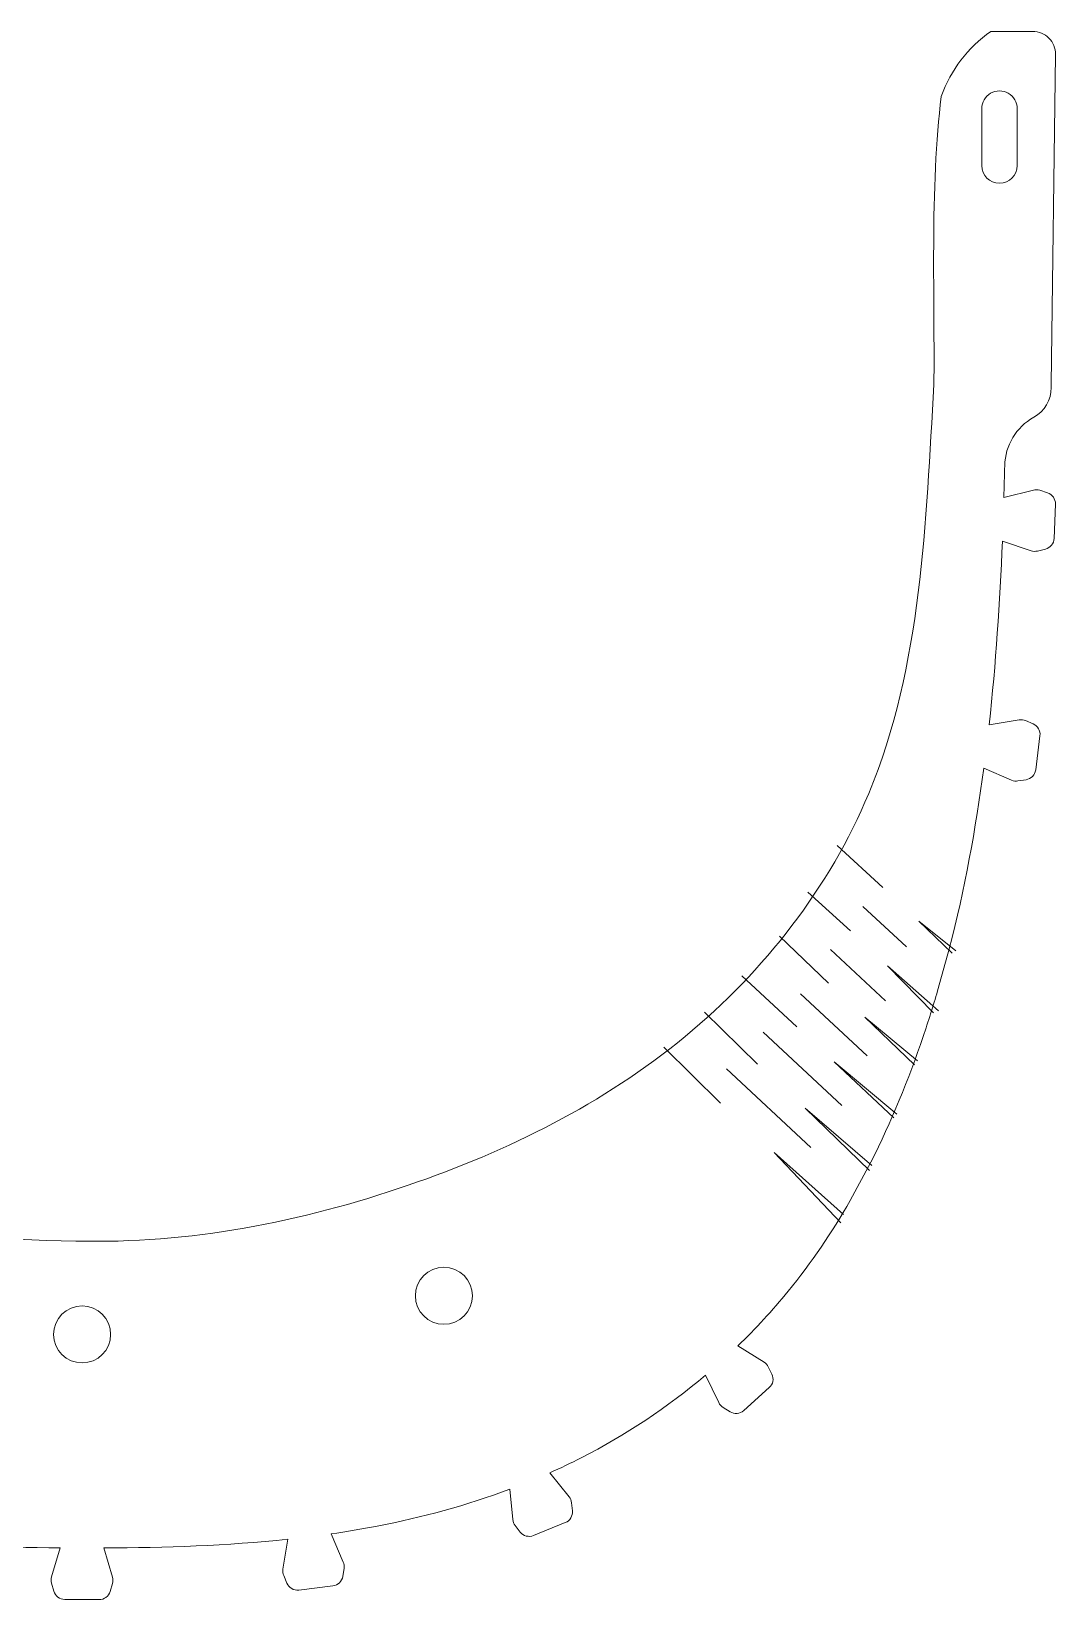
# Model space of a CAD drawing. Header units: millimetres. Extents: x -236 to 240, y -103 to 107.
# Drawn here: x -153.5 to -63.7, y -56.9 to 80.9 of the extents above; entities that cross this region are included whole.
import ezdxf

# ---------------------------------------------------------------- set-up
doc = ezdxf.new("R2010")
doc.units = ezdxf.units.MM
doc.header["$MEASUREMENT"] = 0
doc.layers.add('Layer 1', color=7, linetype='Continuous')

msp = doc.modelspace()

# ---------------------------------------------------------------- linework, layer by layer
at = {"layer": 'Layer 1', "color": 250, "lineweight": 9}
for points in [[(-69.3407, 80.8628), (-71.3817, 79.4039), (-72.8282, 77.4986), (-73.6801, 75.1469)], [(-65.6613, 80.8628), (-65.6613, 80.8628), (-69.3407, 80.8628), (-69.3407, 80.8628)], [(-64.0367, 49.8525), (-64.0367, 49.8525), (-63.6615, 78.837), (-63.6615, 78.837)], [(-74.3329, 49.8522), (-74.2346, 56.3794), (-74.6958, 67.5501), (-73.6801, 75.1469)], [(-70.1285, 69.0814), (-70.1285, 69.0814), (-70.1285, 74.0814), (-70.1285, 74.0814)], [(-67.0257, 69.0814), (-67.0257, 69.0814), (-67.0257, 74.0814), (-67.0257, 74.0814)], [(-65.5678, 46.9764), (-64.6221, 47.5074), (-64.0367, 48.5075), (-64.0367, 49.5921)], [(-64.0367, 49.8525), (-64.0367, 49.8525), (-64.0367, 49.5921), (-64.0367, 49.5921)], [(-65.5678, 46.9764), (-67.1079, 46.1115), (-68.0774, 44.4983), (-68.1183, 42.7325)], [(-68.1921, 39.9301), (-68.1643, 40.8651), (-68.1399, 41.7993), (-68.1183, 42.7325)], [(-65.6001, 40.5825), (-65.6001, 40.5825), (-68.1921, 39.9301), (-68.1921, 39.9301)], [(-65.0439, 40.5628), (-65.2237, 40.6218), (-65.4166, 40.6287), (-65.6001, 40.5825)], [(-64.3557, 40.3367), (-64.3557, 40.3367), (-65.0439, 40.5628), (-65.0439, 40.5628)], [(-63.6685, 39.3478), (-63.6512, 39.7939), (-63.9316, 40.1973), (-64.3557, 40.3367)], [(-63.7856, 36.3326), (-63.7856, 36.3326), (-63.6685, 39.3478), (-63.6685, 39.3478)], [(-69.4861, 19.9759), (-68.8947, 25.3333), (-68.5429, 30.7214), (-68.3257, 36.0962)], [(-68.3257, 36.0962), (-68.3257, 36.0962), (-65.808, 35.25), (-65.808, 35.25)], [(-64.5456, 35.4005), (-64.1128, 35.5071), (-63.8029, 35.8873), (-63.7856, 36.3326)], [(-65.808, 35.25), (-65.6281, 35.1895), (-65.4346, 35.1814), (-65.2502, 35.2269)], [(-65.2502, 35.2269), (-65.2502, 35.2269), (-64.5456, 35.4005), (-64.5456, 35.4005)], [(-66.8418, 20.4038), (-66.8418, 20.4038), (-69.4861, 19.9759), (-69.4861, 19.9759)], [(-66.2894, 20.3363), (-66.4634, 20.4106), (-66.655, 20.434), (-66.8418, 20.4038)], [(-65.6231, 20.0519), (-65.6231, 20.0519), (-66.2894, 20.3363), (-66.2894, 20.3363)], [(-65.0236, 19.0076), (-64.968, 19.4505), (-65.2126, 19.8766), (-65.6231, 20.0519)], [(-65.3996, 16.0136), (-65.3996, 16.0136), (-65.0236, 19.0076), (-65.0236, 19.0076)], [(-72.9837, 0.2997), (-71.6367, 5.5194), (-70.6601, 10.8245), (-69.9485, 16.1709)], [(-69.9485, 16.1709), (-69.9485, 16.1709), (-67.5077, 15.1089), (-67.5077, 15.1089)], [(-66.9539, 15.0379), (-66.9539, 15.0379), (-66.237, 15.1503), (-66.237, 15.1503)], [(-66.237, 15.1503), (-65.7966, 15.2193), (-65.4551, 15.5714), (-65.3996, 16.0136)], [(-67.5077, 15.1089), (-67.3335, 15.0332), (-67.1415, 15.0085), (-66.9539, 15.0379)], [(-79.8606, -18.4433), (-79.8606, -18.4433), (-81.6745, -21.8096), (-81.6745, -21.8096)], [(-89.2358, -35.9903), (-89.2358, -35.9903), (-91.5325, -34.568), (-91.5325, -34.568)], [(-94.3661, -37.1305), (-94.3661, -37.1305), (-93.2097, -39.5522), (-93.2097, -39.5522)], [(-88.8629, -36.4034), (-88.9456, -36.2332), (-89.0749, -36.09), (-89.2358, -35.9903)], [(-88.5463, -37.055), (-88.5463, -37.055), (-88.8629, -36.4034), (-88.8629, -36.4034)], [(-88.7781, -38.2366), (-88.4458, -37.9386), (-88.3512, -37.4564), (-88.5463, -37.055)], [(-91.0247, -40.251), (-91.0247, -40.251), (-88.7781, -38.2366), (-88.7781, -38.2366)], [(-93.2097, -39.5522), (-93.1279, -39.7236), (-92.999, -39.8681), (-92.838, -39.9689)], [(-92.838, -39.9689), (-92.838, -39.9689), (-92.223, -40.354), (-92.223, -40.354)], [(-92.223, -40.354), (-91.8453, -40.5906), (-91.3565, -40.5486), (-91.0247, -40.251)], [(-106.3435, -47.8231), (-106.3435, -47.8231), (-108.0202, -45.7082), (-108.0202, -45.7082)], [(-111.5562, -47.1588), (-111.5562, -47.1588), (-111.2899, -49.8262), (-111.2899, -49.8262)], [(-106.1328, -48.3382), (-106.1529, -48.15), (-106.226, -47.9714), (-106.3435, -47.8231)], [(-106.6747, -50.0915), (-106.261, -49.9239), (-106.0085, -49.5024), (-106.0559, -49.0585)], [(-106.0559, -49.0585), (-106.0559, -49.0585), (-106.1328, -48.3382), (-106.1328, -48.3382)], [(-111.2899, -49.8262), (-111.271, -50.0152), (-111.1988, -50.1948), (-111.0816, -50.3442)], [(-111.0816, -50.3442), (-111.0816, -50.3442), (-110.6336, -50.9151), (-110.6336, -50.9151)], [(-110.6336, -50.9151), (-110.3585, -51.2658), (-109.8845, -51.392), (-109.4714, -51.2246)], [(-109.4714, -51.2246), (-109.4714, -51.2246), (-106.6747, -50.0915), (-106.6747, -50.0915)], [(-167.1365, -51.5359), (-161.793, -52.1039), (-156.3938, -52.2745), (-150.9944, -52.3068)], [(-150.9944, -52.3068), (-150.9944, -52.3068), (-151.7541, -54.8516), (-151.7541, -54.8516)], [(-147.1581, -52.3091), (-141.7526, -52.2832), (-136.3582, -52.1183), (-131.0153, -51.5526)], [(-146.4176, -54.8773), (-146.4176, -54.8773), (-147.1581, -52.3091), (-147.1581, -52.3091)], [(-131.0153, -51.5526), (-131.0153, -51.5526), (-131.4552, -54.1853), (-131.4552, -54.1853)], [(-126.1568, -53.5477), (-126.1568, -53.5477), (-127.2164, -51.078), (-127.2164, -51.078)], [(-126.0884, -54.1), (-126.0585, -53.9131), (-126.0822, -53.7216), (-126.1568, -53.5477)], [(-151.7541, -54.8516), (-151.8084, -55.0335), (-151.8098, -55.2271), (-151.7582, -55.4099)], [(-146.4183, -55.4339), (-146.3654, -55.2521), (-146.3652, -55.0592), (-146.4176, -54.8773)], [(-131.4552, -54.1853), (-131.4865, -54.3725), (-131.4638, -54.5649), (-131.3898, -54.7397)], [(-131.3898, -54.7397), (-131.3898, -54.7397), (-131.107, -55.408), (-131.107, -55.408)], [(-127.0706, -55.6501), (-126.6275, -55.5967), (-126.2734, -55.2561), (-126.2028, -54.8153)], [(-126.2028, -54.8153), (-126.2028, -54.8153), (-126.0884, -54.1), (-126.0884, -54.1)], [(-151.7582, -55.4099), (-151.7582, -55.4099), (-151.5606, -56.1081), (-151.5606, -56.1081)], [(-151.5606, -56.1081), (-151.4393, -56.537), (-151.0487, -56.8338), (-150.603, -56.8359)], [(-147.5856, -56.8499), (-147.1392, -56.852), (-146.7455, -56.558), (-146.6208, -56.1294)], [(-146.6208, -56.1294), (-146.6208, -56.1294), (-146.4183, -55.4339), (-146.4183, -55.4339)], [(-131.107, -55.408), (-130.9333, -55.8185), (-130.5089, -56.0645), (-130.0664, -56.0112)], [(-130.0664, -56.0112), (-130.0664, -56.0112), (-127.0706, -55.6501), (-127.0706, -55.6501)], [(-150.603, -56.8359), (-150.603, -56.8359), (-147.5856, -56.8499), (-147.5856, -56.8499)]]:
    msp.add_open_spline(points, degree=3, dxfattribs=at)
for points, knots in [([(-63.6615, 78.837), (-63.6546, 79.3718), (-63.8622, 79.8872), (-64.238, 80.2679), (-64.238, 80.2679), (-64.6138, 80.6486), (-65.1264, 80.8628), (-65.6613, 80.8628)], [0, 0, 0, 0, 0.33333333, 0.33333333, 0.33333333, 0.33333333, 1, 1, 1, 1]), ([(-67.0257, 74.0814), (-67.0257, 74.6357), (-67.3214, 75.1479), (-67.8014, 75.425), (-67.8014, 75.425), (-68.2814, 75.7021), (-68.8728, 75.7021), (-69.3528, 75.425), (-69.3528, 75.425), (-69.8328, 75.1479), (-70.1285, 74.6357), (-70.1285, 74.0814)], [0, 0, 0, 0, 0.25, 0.25, 0.25, 0.25, 0.5, 0.5, 0.5, 0.5, 1, 1, 1, 1]), ([(-70.1285, 69.0814), (-70.1285, 68.2246), (-69.4339, 67.5301), (-68.5771, 67.53), (-68.5771, 67.53), (-67.7203, 67.53), (-67.0257, 68.2246), (-67.0257, 69.0814)], [0, 0, 0, 0, 0.33333333, 0.33333333, 0.33333333, 0.33333333, 1, 1, 1, 1]), ([(-224.9375, 49.8522), (-224.2649, 39.3671), (-224.1467, 28.4802), (-220.864, 18.4167), (-220.864, 18.4167), (-218.1783, 10.1836), (-213.3745, 2.5017), (-207.2031, -3.6501), (-207.2031, -3.6501), (-201.9906, -8.8459), (-195.8024, -12.9502), (-189.2267, -16.1944), (-189.2267, -16.1944), (-176.9588, -22.2467), (-163.3418, -25.3058), (-149.6352, -25.3594)], [0, 0, 0, 0, 0.2, 0.2, 0.2, 0.2, 0.4, 0.4, 0.4, 0.4, 0.6, 0.6, 0.6, 0.6, 1, 1, 1, 1]), ([(-74.3329, 49.8522), (-75.0448, 37.8483), (-75.3853, 25.1245), (-80.0507, 13.9327), (-80.0507, 13.9327), (-83.4746, 5.7191), (-89.2279, -1.6694), (-96.157, -7.3967), (-96.157, -7.3967), (-103.312, -13.3107), (-111.7206, -17.4533), (-120.4666, -20.4637), (-120.4666, -20.4637), (-129.8768, -23.7026), (-139.6776, -25.6307), (-149.6352, -25.3594)], [0, 0, 0, 0, 0.2, 0.2, 0.2, 0.2, 0.4, 0.4, 0.4, 0.4, 0.6, 0.6, 0.6, 0.6, 1, 1, 1, 1]), ([(-79.8606, -18.4433), (-78.0649, -14.8844), (-76.5546, -11.1696), (-75.2733, -7.3967), (-75.2733, -7.3967), (-74.8223, -6.0686), (-74.3997, -4.7333), (-74.0037, -3.3915)], [0, 0, 0, 0, 0.33333333, 0.33333333, 0.33333333, 0.33333333, 1, 1, 1, 1]), ([(-91.5325, -34.568), (-89.9671, -33.0535), (-88.4916, -31.4501), (-87.1201, -29.7675), (-87.1201, -29.7675), (-85.0861, -27.272), (-83.2808, -24.6021), (-81.6745, -21.8096)], [0, 0, 0, 0, 0.33333333, 0.33333333, 0.33333333, 0.33333333, 1, 1, 1, 1]), ([(-114.8343, -30.1707), (-114.8343, -28.79), (-115.9536, -27.6707), (-117.3343, -27.6707), (-117.3343, -27.6707), (-118.715, -27.6707), (-119.8343, -28.79), (-119.8343, -30.1707), (-119.8343, -30.1707), (-119.8343, -31.5514), (-118.715, -32.6706), (-117.3343, -32.6707), (-117.3343, -32.6707), (-115.9536, -32.6707), (-114.8343, -31.5514), (-114.8343, -30.1707)], [0, 0, 0, 0, 0.2, 0.2, 0.2, 0.2, 0.4, 0.4, 0.4, 0.4, 0.6, 0.6, 0.6, 0.6, 1, 1, 1, 1]), ([(-146.5793, -33.5642), (-146.5793, -32.1835), (-147.6986, -31.0643), (-149.0793, -31.0643), (-149.0793, -31.0643), (-150.46, -31.0642), (-151.5793, -32.1835), (-151.5793, -33.5642), (-151.5793, -33.5642), (-151.5793, -34.9449), (-150.46, -36.0642), (-149.0793, -36.0642), (-149.0793, -36.0642), (-147.6986, -36.0642), (-146.5793, -34.9449), (-146.5793, -33.5642)], [0, 0, 0, 0, 0.2, 0.2, 0.2, 0.2, 0.4, 0.4, 0.4, 0.4, 0.6, 0.6, 0.6, 0.6, 1, 1, 1, 1]), ([(-108.0202, -45.7082), (-107.0985, -45.2959), (-106.1868, -44.8601), (-105.2866, -44.3999), (-105.2866, -44.3999), (-101.3932, -42.4092), (-97.7148, -39.9605), (-94.3661, -37.1305)], [0, 0, 0, 0, 0.33333333, 0.33333333, 0.33333333, 0.33333333, 1, 1, 1, 1]), ([(-127.2164, -51.078), (-125.8718, -50.883), (-124.531, -50.6584), (-123.1948, -50.3999), (-123.1948, -50.3999), (-119.2447, -49.6358), (-115.3345, -48.5758), (-111.5562, -47.1588)], [0, 0, 0, 0, 0.33333333, 0.33333333, 0.33333333, 0.33333333, 1, 1, 1, 1])]:
    msp.add_open_spline(points, degree=3, knots=knots, dxfattribs=at)
at = {"layer": 'Layer 1', "color": 114, "lineweight": 9}
for points in [[(-78.8256, 5.6937), (-78.8256, 5.6937), (-82.8113, 9.3843), (-82.8113, 9.3843)], [(-81.6636, 1.8641), (-81.6636, 1.8641), (-85.4071, 5.2837), (-85.4071, 5.2837)], [(-80.5703, 4.0288), (-80.5703, 4.0288), (-76.7414, 0.4581), (-76.7414, 0.4581)], [(-83.5933, -2.7225), (-83.5933, -2.7225), (-87.8825, 1.4212), (-87.8825, 1.4212)], [(-75.6635, 2.7198), (-75.6635, 2.7198), (-72.3936, 0.108), (-72.3936, 0.108)], [(-75.6635, 2.7198), (-75.6635, 2.7198), (-72.7304, -0.0866), (-72.7304, -0.0866)], [(-83.4112, 0.2389), (-83.4112, 0.2389), (-78.5826, -4.2642), (-78.5826, -4.2642)], [(-72.9528, 0.3732), (-72.9528, 0.3732), (-74.0037, -3.3914), (-74.0037, -3.3914)], [(-78.4069, -1.2084), (-78.4069, -1.2084), (-73.9174, -5.1506), (-73.9174, -5.1506)], [(-78.4069, -1.2084), (-78.4069, -1.2084), (-74.3712, -5.3221), (-74.3712, -5.3221)], [(-86.3508, -6.5496), (-86.3508, -6.5496), (-91.1898, -2.0702), (-91.1898, -2.0702)], [(-86.0447, -3.6411), (-86.0447, -3.6411), (-80.1913, -9.0999), (-80.1913, -9.0999)], [(-89.8004, -9.8256), (-89.8004, -9.8256), (-94.453, -5.2561), (-94.453, -5.2561)], [(-80.3906, -5.6954), (-80.3906, -5.6954), (-75.7829, -9.5431), (-75.7829, -9.5431)], [(-80.3906, -5.6954), (-80.3906, -5.6954), (-76.0332, -9.8813), (-76.0332, -9.8813)], [(-89.3248, -7.0213), (-89.3248, -7.0213), (-82.4125, -13.4677), (-82.4125, -13.4677)], [(-93.0443, -13.2414), (-93.0443, -13.2414), (-98.0247, -8.35), (-98.0247, -8.35)], [(-83.0786, -9.6269), (-83.0786, -9.6269), (-77.5745, -14.2107), (-77.5745, -14.2107)], [(-83.0786, -9.6269), (-83.0786, -9.6269), (-77.8517, -14.5374), (-77.8517, -14.5374)], [(-92.5352, -10.2395), (-92.5352, -10.2395), (-85.1358, -17.1401), (-85.1358, -17.1401)], [(-85.6185, -13.6973), (-85.6185, -13.6973), (-79.7725, -18.7299), (-79.7725, -18.7299)], [(-85.6185, -13.6973), (-85.6185, -13.6973), (-79.9741, -19.1579), (-79.9741, -19.1579)], [(-88.3631, -17.6006), (-88.3631, -17.6006), (-82.2657, -23.0376), (-82.2657, -23.0376)], [(-88.3631, -17.6006), (-88.3631, -17.6006), (-82.4903, -23.7636), (-82.4903, -23.7636)]]:
    msp.add_open_spline(points, degree=3, dxfattribs=at)

doc.saveas('drawing.dxf')
